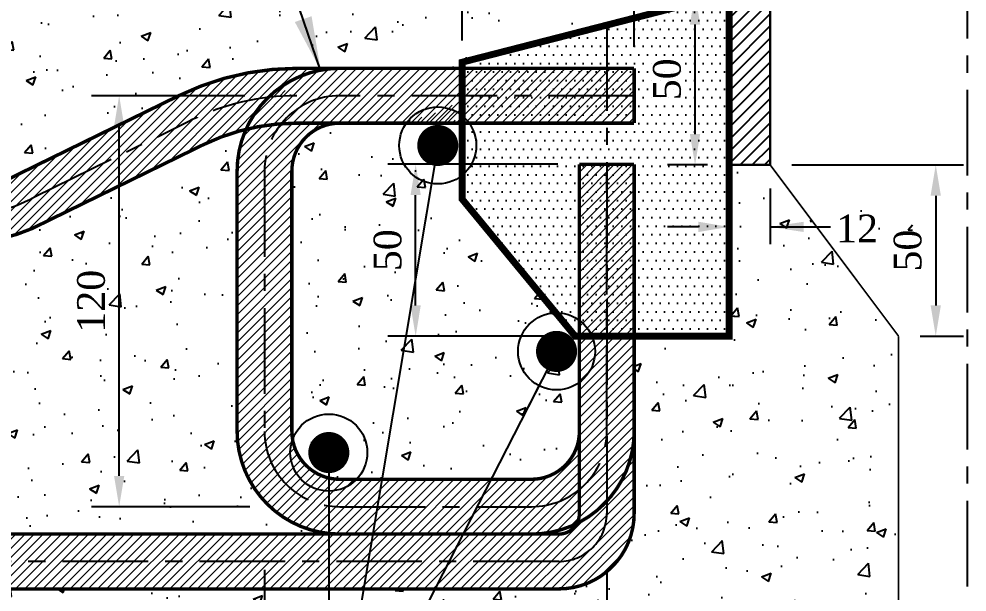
# Model space of a CAD drawing. Extents: x 25837 to 33401, y -1784 to 3293.
# Drawn here: x 28153.4 to 28430.4, y 1641.6 to 1808.9 of the extents above; entities that cross this region are included whole.
import ezdxf

# ---------------------------------------------------------------- set-up
doc = ezdxf.new("R2010")
doc.units = 0
doc.header["$LTSCALE"] = 200
doc.header["$MEASUREMENT"] = 0
doc.linetypes.add('CENTER', pattern=[2, 1.25, -0.25, 0.25, -0.25])
doc.layers.get('Defpoints').update_dxf_attribs({"linetype": 'CONTINUOUS'})
doc.layers.add('Ber', color=12, linetype='CONTINUOUS', lineweight=25)
doc.layers.add('Line', color=6, linetype='CONTINUOUS', lineweight=25)
doc.layers.add('DIM', color=152, linetype='CONTINUOUS')
doc.layers.add('hatch', color=250, linetype='CONTINUOUS')
doc.styles.add('dimen_text', font='simplex.shx')
doc.styles.get("Standard").update_dxf_attribs({"font": 'times.ttf'})
doc.dimstyles.new('dim_5', dxfattribs={"dimscale": 45, "dimtxt": 0.18, "dimasz": 0.2, "dimexe": 0.18, "dimexo": 0.14, "dimgap": 0.09, "dimtad": 1, "dimdec": 0, "dimzin": 0, "dimdsep": 46, "dimtxsty": 'dimen_text', "dimcen": 0.09, "dimclrd": 256, "dimclre": 256, "dimclrt": 7, "dimadec": 0, "dimazin": 0, "dimtfac": 1, "dimtdec": 0, "dimtofl": 0, "dimtmove": 0, "dimatfit": 3, "dimfxl": 1, "dimtolj": 1, "dimtzin": 0, "dimarcsym": 0})
pattern_1 = [(49.99999999999999, (0, 0), (28.69040730403014, -2.510085399303804), [3, -33]), (355, (0, 0), (-5.55005334452, 30.08768534800047), [2.4, -26.4]), (100.45144446, (2.39086724, -0.20917376), (23.14035386908448, 27.57759963874518), [2.549607679999999, -28.04568447999999]), (46.18420000000002, (0, 8), (42.68965322686289, -6.620771231723062), [4.499999999999999, -49.49999999999999]), (96.63563549, (3.5574698, 7.44826772), (37.38647782696913, 38.96474403098202), [3.82441368, -42.06855039999999]), (351.1841639899999, (0, 8), (37.38647780219092, 38.96474401079961), [3.6, -39.60000004]), (21, (4, 6), (23.87628208473847, -16.10475562661355), [3, -33]), (326.0000000000001, (4, 6), (9.732613276863269, 29.00600180187412), [2.4, -26.4]), (71.45144474, (5.98969016, 4.65793704), (33.60889506919884, 12.90124611225415), [2.5496076, -28.04568448]), (37.50000000000001, (0, 0), (0.4863942126916267, 13.31575415325246), [0, -26.08, 0, -26.8, 0, -26.5]), (7.499999999999999, (0, 0), (10.52278149768594, 15.77646847529441), [0, -15.28, 0, -25.48, 0, -10.1]), (327.5, (-8.92, 0), (21.35289744689636, -0.9021948693751902), [0, -10, 0, -31.2, 0, -41.4]), (317.5, (-12.92, 0), (23.32744677369545, 4.004199293292709), [0, -13, 0, -20.72, 0, -29.4])]

# ---------------------------------------------------------------- blocks, each defined once
blk = doc.blocks.new('*D54')
at = {"layer": 'Defpoints', "color": 0, "transparency": 16777216}
for p in [(28225.09692075873, 1654.342495961424), (28325.09692075873, 1653.835606128084), (28225.09692075873, 1620.650493004207)]:
    blk.add_point(p, dxfattribs=at)
at = {"layer": 'hatch', "lineweight": -2, "transparency": 16777216}
for p, q in [((28225.09692075873, 1648.042495961424), (28225.09692075873, 1612.550493004207)), ((28325.09692075873, 1647.535606128084), (28325.09692075873, 1612.550493004207)), ((28316.09692075873, 1620.650493004207), (28234.09692075873, 1620.650493004207))]:
    blk.add_line(p, q, dxfattribs=at)
at = {"layer": 'hatch', "transparency": 16777216}
for points in [[(28234.09692075873, 1622.150493004207), (28234.09692075873, 1619.150493004207), (28225.09692075873, 1620.650493004207)], [(28316.09692075873, 1622.150493004207), (28316.09692075873, 1619.150493004207), (28325.09692075873, 1620.650493004207)]]:
    blk.add_solid(points, dxfattribs=at)
at = {"layer": 'hatch', "color": 7, "transparency": 16777216, "insert": (28275.09692075873, 1628.820572312065), "char_height": 8.1, "attachment_point": 5}
blk.add_mtext('\\A1;100', dxfattribs=at)
blk = doc.blocks.new('*D55')
at = {"layer": 'Defpoints', "color": 0, "transparency": 16777216}
for p in [(28182.63638137098, 1786.472948256002), (28225.61213147307, 1786.472948256002), (28227.12875309678, 1666.472948256002)]:
    blk.add_point(p, dxfattribs=at)
at = {"layer": 'hatch', "lineweight": -2, "transparency": 16777216}
for p, q in [((28219.31213147307, 1786.472948256002), (28174.53638137098, 1786.472948256002)), ((28182.63638137098, 1675.472948256002), (28182.63638137098, 1777.472948256002)), ((28220.82875309678, 1666.472948256002), (28174.53638137098, 1666.472948256002))]:
    blk.add_line(p, q, dxfattribs=at)
at = {"layer": 'hatch', "transparency": 16777216}
for points in [[(28181.13638137098, 1777.472948256002), (28184.13638137098, 1777.472948256002), (28182.63638137098, 1786.472948256002)], [(28181.13638137098, 1675.472948256002), (28184.13638137098, 1675.472948256002), (28182.63638137098, 1666.472948256002)]]:
    blk.add_solid(points, dxfattribs=at)
at = {"layer": 'hatch', "color": 7, "transparency": 16777216, "insert": (28174.46630206311, 1726.472948255994), "char_height": 8.1, "attachment_point": 5, "rotation": 90}
blk.add_mtext('\\A1;120', dxfattribs=at)
blk = doc.blocks.new('*D56')
at = {"layer": 'Defpoints', "color": 0, "transparency": 16777216}
for p in [(28350.89192756842, 1816.265543553148), (28360.85325795444, 1816.265543553148), (28360.85325795444, 1766.265543553148)]:
    blk.add_point(p, dxfattribs=at)
at = {"layer": 'hatch', "lineweight": -2, "transparency": 16777216}
for p, q in [((28354.55325795445, 1816.265543553148), (28342.79192756842, 1816.265543553148)), ((28350.89192756842, 1775.265543553148), (28350.89192756842, 1807.265543553148)), ((28354.55325795445, 1766.265543553148), (28342.79192756842, 1766.265543553148))]:
    blk.add_line(p, q, dxfattribs=at)
at = {"layer": 'hatch', "transparency": 16777216}
for points in [[(28349.39192756842, 1807.265543553148), (28352.39192756842, 1807.265543553148), (28350.89192756842, 1816.265543553148)], [(28349.39192756842, 1775.265543553148), (28352.39192756842, 1775.265543553148), (28350.89192756842, 1766.265543553148)]]:
    blk.add_solid(points, dxfattribs=at)
at = {"layer": 'hatch', "color": 7, "transparency": 16777216, "insert": (28342.72184826055, 1791.265543553139), "char_height": 8.1, "attachment_point": 5, "rotation": 90}
blk.add_mtext('\\A1;50', dxfattribs=at)
blk = doc.blocks.new('*D65')
at = {"layer": 'Defpoints', "color": 0, "transparency": 16777216}
for p in [(28372.85325795444, 1766.265543553148), (28410.35325795444, 1716.265543553153), (28421.21033469312, 1716.265543553153)]:
    blk.add_point(p, dxfattribs=at)
at = {"layer": 'hatch', "lineweight": -2, "transparency": 16777216}
for p, q in [((28379.15325795444, 1766.265543553148), (28429.31033469312, 1766.265543553148)), ((28421.21033469312, 1757.265543553148), (28421.21033469312, 1725.265543553153)), ((28416.65325795444, 1716.265543553153), (28429.31033469312, 1716.265543553153))]:
    blk.add_line(p, q, dxfattribs=at)
at = {"layer": 'hatch', "transparency": 16777216}
for points in [[(28419.71033469312, 1757.265543553148), (28422.71033469312, 1757.265543553148), (28421.21033469312, 1766.265543553148)], [(28419.71033469312, 1725.265543553153), (28422.71033469312, 1725.265543553153), (28421.21033469312, 1716.265543553153)]]:
    blk.add_solid(points, dxfattribs=at)
at = {"layer": 'hatch', "color": 7, "transparency": 16777216, "insert": (28413.04025538525, 1741.265543553141), "char_height": 8.1, "attachment_point": 5, "rotation": 90}
blk.add_mtext('\\A1;50', dxfattribs=at)
blk = doc.blocks.new('*D84')
at = {"layer": 'Defpoints', "color": 0, "transparency": 16777216}
for p in [(28269.26525875001, 1766.472948256002), (28317.09692075874, 1766.472948256002), (28315.85325795444, 1716.265543553148)]:
    blk.add_point(p, dxfattribs=at)
at = {"layer": 'hatch', "lineweight": -2, "transparency": 16777216}
for p, q in [((28310.79692075874, 1766.472948256002), (28261.16525875001, 1766.472948256002)), ((28269.26525875001, 1725.265543553148), (28269.26525875001, 1757.472948256002)), ((28309.55325795445, 1716.265543553148), (28261.16525875001, 1716.265543553148))]:
    blk.add_line(p, q, dxfattribs=at)
at = {"layer": 'hatch', "transparency": 16777216}
for points in [[(28267.76525875001, 1757.472948256002), (28270.76525875001, 1757.472948256002), (28269.26525875001, 1766.472948256002)], [(28267.76525875001, 1725.265543553148), (28270.76525875001, 1725.265543553148), (28269.26525875001, 1716.265543553148)]]:
    blk.add_solid(points, dxfattribs=at)
at = {"layer": 'hatch', "color": 7, "transparency": 16777216, "insert": (28261.09517944214, 1741.369245904566), "char_height": 8.1, "attachment_point": 5, "rotation": 90}
blk.add_mtext('\\A1;50', dxfattribs=at)
blk = doc.blocks.new('*D86')
at = {"layer": 'Defpoints', "color": 0, "transparency": 16777216}
for p in [(28333.09692075873, 1816.59743117843), (28282.85325795443, 1796.265543553147), (28333.09692075873, 1794.472948256001)]:
    blk.add_point(p, dxfattribs=at)
at = {"layer": 'hatch', "lineweight": -2, "transparency": 16777216}
for p, q in [((28282.85325795443, 1802.565543553147), (28282.85325795443, 1824.69743117843)), ((28333.09692075873, 1800.772948256001), (28333.09692075873, 1824.69743117843)), ((28291.85325795443, 1816.59743117843), (28324.09692075873, 1816.59743117843))]:
    blk.add_line(p, q, dxfattribs=at)
at = {"layer": 'hatch', "transparency": 16777216}
for points in [[(28291.85325795443, 1818.09743117843), (28291.85325795443, 1815.09743117843), (28282.85325795443, 1816.59743117843)], [(28324.09692075873, 1818.09743117843), (28324.09692075873, 1815.09743117843), (28333.09692075873, 1816.59743117843)]]:
    blk.add_solid(points, dxfattribs=at)
at = {"layer": 'hatch', "color": 7, "transparency": 16777216, "insert": (28307.97508935658, 1824.767510486289), "char_height": 8.1, "attachment_point": 5}
blk.add_mtext('\\A1;50', dxfattribs=at)

msp = doc.modelspace()

# ---------------------------------------------------------------- hatches: boundary and pattern name
at = {"layer": 'hatch'}
h = msp.add_hatch(dxfattribs=at)
h.set_pattern_fill('ANSI31', color=256, scale=20)
h.set_pattern_definition([(45, (0, 0), (-1.767766952966369, 1.767766952966369), [])])
h.paths.add_polyline_path([(28360.85325795443, 1866.265543553147), (28410.35325795443, 1866.265543553147), (28410.35325795443, 1854.378689978145), (28409.65064285443, 1854.378689978145), (28409.19805715443, 1854.378689978145), (28408.51917860442, 1854.378689978145), (28393.94881227126, 1854.332467005866), (28393.81014335443, 1854.378689978145), (28393.47070407943, 1854.265543553147), (28372.85325795443, 1854.265543553147), (28372.85325795443, 1841.90717795421), (28393.4788187466, 1842.136108534368), (28393.46746460442, 1842.158876078145, 0.1284682797146467), (28394.00273732111, 1842.426512436496), (28393.93342918935, 1842.391858370614), (28394.0137024989, 1842.572473317108), (28394.14634315442, 1842.837754628146), (28394.62226416202, 1843.941737059125), (28394.82433188141, 1844.396389427745), (28395.05062473141, 1845.075267977745), (28395.50321043141, 1845.527853677738), (28395.95579613141, 1845.754146527745), (28401.83941023141, 1845.754146527745), (28402.5182887814, 1845.527853677738), (28403.19716733141, 1845.075267977745), (28403.64975303141, 1844.622682277741), (28404.1023387314, 1844.170096577738), (28404.5549244314, 1843.491218027738), (28404.7812172814, 1842.812339477738), (28404.7812172814, 1841.907168077741), (28404.7812172814, 1841.680875227745), (28404.7812172814, 1839.191653877742, -0.3757351161061495), (28401.05041962439, 1836.023553977738), (28372.85325795443, 1836.023553977738), (28372.85325795443, 1766.265543553147), (28360.85325795443, 1766.265543553147), (28360.85325795443, 1801.265543553147), (28360.85325795443, 1854.265543553147)])
at = {"layer": 'Line'}
h = msp.add_hatch(dxfattribs=at)
h.set_pattern_fill('AR-CONC', color=256, scale=4)
h.set_pattern_definition(pattern_1)
edge = h.paths.add_edge_path()
edge.add_line((28234.56454403749, 1794.472948256002), (28280.85325795443, 1794.472948256002))
edge.add_line((28280.85325795443, 1794.472948256002), (28280.85325795443, 1796.265543553147))
edge.add_line((28280.85325795443, 1796.265543553147), (28360.85325795443, 1816.265543553147))
edge.add_line((28360.85325795443, 1816.265543553147), (28360.85325795443, 1854.265543553147))
edge.add_line((28360.85325795443, 1854.265543553147), (28360.85325795443, 1866.265543553147))
edge.add_line((28360.85325795443, 1866.265543553147), (27935.35325795443, 1866.265543553147))
edge.add_line((27935.35325795443, 1866.265543553147), (27935.35325795443, 1759.483274663149))
edge.add_line((27935.35325795443, 1759.483274663149), (28134.83271314047, 1759.454952547929))
edge.add_arc((28136.53725387119, 1795.363787798107), 35.94926853396517, 267.2822918175434, 299.3376865413324)
edge.add_line((28154.15081199889, 1764.025113955561), (28200.05228601228, 1786.482778050358))
edge.add_arc((28234.56454403748, 1715.942782964473), 78.53016529152795, 89.99999999999739, 116.0705623958082, ccw=False)
edge = h.paths.add_edge_path()
edge.add_line((28217.09692075873, 1688.472948256001), (28217.09692075873, 1764.472948256001))
edge.add_arc((28247.09692075873, 1764.472948256003), 30, 155.9926953582509, 180.0000000000026, ccw=False)
edge.add_arc((28234.56454403749, 1715.94278296447), 62.53016529153164, 103.7593324939784, 116.0705623958095)
edge.add_line((28207.08392953873, 1772.110722201701), (28161.55468489616, 1749.835174310268))
edge.add_arc((28136.53725387119, 1795.363787798107), 51.94926853396525, 267.2822918175465, 298.7882705782783, ccw=False)
edge.add_line((28134.07407039741, 1743.472948255963), (27935.35325795443, 1743.488997504063))
edge.add_line((27935.35325795443, 1743.488997504063), (27935.35325795443, 1658.472948256002))
edge.add_line((27935.35325795443, 1658.472948256002), (28247.09692075873, 1658.472948256001))
edge.add_arc((28247.09692075873, 1688.472948256001), 30, 180, 270, ccw=False)
h.paths.add_polyline_path([(27976.13147329915, 1702.674047525662), (27976.13147329915, 1721.22355821533), (28065.34527671066, 1721.22355821533), (28065.34527671066, 1702.674047525662)], flags=16)
h.paths.add_polyline_path([(28065.34975845793, 1600.550111411697), (27976.13595504642, 1600.550111411697), (27976.13595504642, 1619.099622101366), (28065.34975845793, 1619.099622101366)])
edge = h.paths.add_edge_path()
edge.add_line((28317.09692075873, 1716.265543553147), (28315.85325795443, 1716.265543553147))
edge.add_line((28315.85325795443, 1716.265543553147), (28280.85325795443, 1756.265543553147))
edge.add_line((28280.85325795443, 1756.265543553147), (28280.85325795443, 1778.472948256001))
edge.add_line((28280.85325795443, 1778.472948256001), (28247.09692075873, 1778.472948256001))
edge.add_arc((28247.09692075873, 1764.472948256001), 14, 90, 180)
edge.add_line((28233.09692075873, 1764.472948256001), (28233.09692075873, 1688.472948256001))
edge.add_arc((28247.09692075873, 1688.472948256001), 14, 180, 270)
edge.add_line((28247.09692075873, 1674.472948256001), (28303.09692075873, 1674.472948256001))
edge.add_arc((28303.09692075873, 1688.472948256001), 14, 270, 360)
edge.add_line((28317.09692075873, 1688.472948256001), (28317.09692075873, 1716.265543553147))
h.paths.add_polyline_path([(27978.22991344348, 1704.398703258661), (28060.27418356627, 1704.398703258661), (28060.27418356627, 1721.090449506956), (27978.22991344348, 1721.090449506956)], flags=0)
h.paths.add_polyline_path([(27977.67082083877, 1602.274767144697), (28063.48882902431, 1602.274767144697), (28063.48882902431, 1618.966513392992), (27977.67082083877, 1618.966513392992)], flags=16)
h.paths.add_polyline_path([(28398.803536328, 1742.097857724999), (28414.42496489943, 1742.097857724999), (28414.42496489943, 1754.247857724999), (28398.803536328, 1754.247857724999)])
edge = h.paths.add_edge_path()
edge.add_line((28410.34708764503, 1604.2655421934), (28410.35325795442, 1716.265543553147))
edge.add_line((28410.35325795442, 1716.265543553147), (28372.85325795443, 1766.265543553147))
edge.add_line((28372.85325795443, 1766.265543553147), (28360.85325795443, 1716.265543553147))
edge.add_line((28360.85325795443, 1716.265543553147), (28333.09692075873, 1716.265543553147))
edge.add_line((28333.09692075873, 1716.265543553147), (28333.09692075873, 1688.472948256001))
edge.add_line((28333.09692075873, 1688.472948256001), (28333.09692075872, 1664.472948256002))
edge.add_arc((28311.09692075872, 1664.472948256002), 22, 270, 359.9999999999994, ccw=False)
edge.add_line((28311.09692075872, 1642.472948256002), (27935.35325795443, 1642.472948256002))
edge.add_line((27935.35325795443, 1642.472948256002), (27935.34708764504, 1604.160867296891))
edge.add_line((27935.34708764504, 1604.160867296891), (28410.34708764503, 1604.2655421934))
h = msp.add_hatch(dxfattribs=at)
h.set_pattern_fill('DOTS', color=8, scale=40)
h.set_pattern_definition([(0, (346.9932806056167, 368.4102253893348), (1.25, 2.5), [0, -2.5])])
h.paths.add_polyline_path([(28360.85325795443, 1816.265543553147), (28283.85325795443, 1795.265543553147), (28283.85325795443, 1755.265543553147), (28315.85325795443, 1716.265543553147), (28360.85325795443, 1716.265543553147)])
at = {"layer": 'Line', "lineweight": 9}
h = msp.add_hatch(dxfattribs=at)
h.set_pattern_fill('ANSI31', color=8, scale=15)
h.set_pattern_definition([(45, (-54.99109253404094, 95.21269668608556), (-1.325825214724776, 1.325825214724777), [])])
edge = h.paths.add_edge_path()
edge.add_line((27958.84435048847, 1751.472484858264), (28134.45339176893, 1751.463950401946))
edge.add_arc((28136.53725387119, 1795.363787798107), 43.94926853396536, 267.2822918175452, 299.0253354346606)
edge.add_line((28157.86127714636, 1756.934316867189), (28203.5681077755, 1779.296750126029))
edge.add_arc((28234.56454403748, 1715.942782964471), 70.53016529153176, 451.06829022909005, 476.0705623958113, ccw=False)
edge.add_arc((28258.84435048847, 1823.472948255996), 44.99999999999525, 221.1165845355181, 235.3353032499299, ccw=False)
edge.add_arc((28234.56454403749, 1715.942782964464), 78.53016529153783, 457.0379041625102, 476.0705623958078)
edge.add_line((28200.05228601228, 1786.482778050358), (28154.15081199889, 1764.025113955561))
edge.add_arc((28136.53725387119, 1795.363787798107), 35.94926853396554, 267.28229181754347, 299.3376865413319, ccw=False)
edge.add_line((28134.83271314047, 1759.454952547929), (27958.84435048847, 1759.468548173035))
edge.add_line((27958.84435048847, 1759.468548173035), (27958.84435048847, 1751.472484858264))
edge = h.paths.add_edge_path(flags=17)
edge.add_line((28258.84435048847, 1778.472948256002), (28280.85325795443, 1778.472948256002))
edge.add_line((28280.85325795443, 1778.472948256002), (28280.85325795443, 1784.222368742384))
edge.add_arc((28258.84435048847, 1823.472948256001), 44.99999999999743, 269.99999999999534, 299.2805793862549, ccw=False)
edge = h.paths.add_edge_path()
edge.add_arc((28247.09692076152, 1764.472948256955), 29.99999999995588, 107.9651879059433, 125.0332366928651)
edge.add_arc((28258.84435048862, 1823.472948256164), 45.00000000021743, 221.1165845355535, 229.9276056769576, ccw=False)
edge.add_arc((28234.56454403749, 1715.942782964485), 78.53016529151728, 90, 97.03790416251212, ccw=False)
edge.add_line((28234.56454403749, 1794.472948256002), (28235.86609990232, 1794.472948256001))
edge.add_arc((28258.84435048847, 1823.472948255989), 36.99999999998818, 231.6083326381425, 235.418088557168)
edge = h.paths.add_edge_path()
edge.add_arc((28247.0969207624, 1764.472948255984), 30.00000000001728, 90.0000000070175, 107.9651879003175)
edge.add_arc((28258.84435048847, 1823.472948255991), 36.99999999998865, 231.6083326381425, 235.41808856184082, ccw=False)
edge.add_line((28235.86609990232, 1794.472948256002), (28247.09692075873, 1794.472948256001))
edge = h.paths.add_edge_path()
edge.add_arc((28247.09692076177, 1764.472948258836), 30.00000000009565, 134.2225773633454, 155.9926953632849)
edge.add_arc((28234.56454403749, 1715.942782964447), 62.53016529155578, 103.7593324921952, 116.070562395806)
edge.add_line((28207.08392953873, 1772.110722201701), (28161.55468489616, 1749.835174310267))
edge.add_arc((28136.53725387119, 1795.363787798112), 51.94926853397033, 267.2822918175467, 298.7882705782753, ccw=False)
edge.add_line((28134.07407039741, 1743.472948255963), (27958.84435048847, 1743.472948255961))
edge.add_line((27958.84435048847, 1743.472948255961), (27958.84435048847, 1751.472484858264))
edge.add_line((27958.84435048847, 1751.472484858264), (28134.45339176893, 1751.463950401946))
edge.add_arc((28136.53725387119, 1795.363787798104), 43.94926853396244, 267.282291817545, 299.0253354346627)
edge.add_line((28157.86127714636, 1756.934316867189), (28203.5681077755, 1779.29675012603))
edge.add_arc((28234.56454403748, 1715.94278296445), 70.530165291552, 96.83272420525628, 116.0705623958064, ccw=False)
h.paths.add_polyline_path([(27898.06715307699, 1751.490052151509), (27898.06400729775, 1743.489623639479), (27958.84435048847, 1743.472948255961), (27958.84435048847, 1751.472484858264)])
h.paths.add_polyline_path([(27898.07029734639, 1759.486640747732), (27898.06715307694, 1751.490051981297), (27958.84435048847, 1751.472484858264), (27958.84435048847, 1759.468548173035)])
h = msp.add_hatch(dxfattribs=at)
h.set_pattern_fill('ANSI31', color=8, scale=15)
h.set_pattern_definition([(45, (-13, -15), (-1.325825214724776, 1.325825214724777), [])])
h.paths.add_polyline_path([(28333.09692075873, 1794.472948256001), (28280.85325795443, 1794.472948256001), (28280.85325795443, 1778.472948256001), (28333.09692075873, 1778.472948256001)], flags=17)
edge = h.paths.add_edge_path()
edge.add_line((28280.85325795443, 1794.472948256001), (28247.09692075873, 1794.472948256001))
edge.add_arc((28247.09692075873, 1764.472948256001), 30, 90, 180)
edge.add_line((28217.09692075873, 1764.472948256001), (28217.09692075873, 1688.472948256001))
edge.add_arc((28247.09692075873, 1688.472948256001), 30, 180, 270)
edge.add_line((28247.09692075873, 1658.472948256001), (28303.09692075873, 1658.472948256001))
edge.add_arc((28303.09692075873, 1688.472948256001), 30, 270, 360)
edge.add_line((28333.09692075873, 1688.472948256001), (28333.09692075873, 1716.265543553147))
edge.add_line((28333.09692075873, 1716.265543553147), (28317.09692075873, 1716.265543553147))
edge.add_line((28317.09692075873, 1716.265543553147), (28317.09692075873, 1688.472948256001))
edge.add_arc((28303.09692075873, 1688.472948256001), 14, -90, 0, ccw=False)
edge.add_line((28303.09692075873, 1674.472948256001), (28247.09692075873, 1674.472948256001))
edge.add_arc((28247.09692075873, 1688.472948256001), 14, 180, 270, ccw=False)
edge.add_line((28233.09692075873, 1688.472948256001), (28233.09692075873, 1764.472948256001))
edge.add_arc((28247.09692075873, 1764.472948256001), 14, 90, 180, ccw=False)
edge.add_line((28247.09692075873, 1778.472948256001), (28280.85325795443, 1778.472948256001))
edge.add_line((28280.85325795443, 1778.472948256001), (28280.85325795443, 1794.472948256001))
h.paths.add_polyline_path([(28333.09692075873, 1766.472948256001), (28317.09692075873, 1766.472948256001), (28317.09692075873, 1716.265543553147), (28333.09692075873, 1716.265543553147)], flags=17)
at = {"layer": 'Line'}
h = msp.add_hatch(dxfattribs=at)
h.set_pattern_fill('AR-CONC', color=256, scale=4)
h.set_pattern_definition(pattern_1)
h.paths.add_polyline_path([(28360.85325795443, 1766.265543553147), (28372.85325795443, 1766.265543553147), (28410.35325795443, 1716.265543553147), (28360.85325795443, 1716.265543553147)])
at = {"layer": 'Line', "lineweight": 9}
h = msp.add_hatch(dxfattribs=at)
h.set_pattern_fill('ANSI31', color=8, scale=15)
h.set_pattern_definition([(45, (-84.2436628042924, 121.207404702855), (-1.325825214724776, 1.325825214724777), [])])
edge = h.paths.add_edge_path()
edge.add_arc((28303.09692075876, 1688.472948255956), 29.99999999994458, 296.1929737770772, 317.1665719339443)
edge.add_line((28325.09692075872, 1668.076870201627), (28325.09692075872, 1664.472948255997))
edge.add_arc((28311.09692075873, 1664.472948255992), 13.99999999999272, -90.00000000003729, 0, ccw=False)
edge.add_line((28311.09692075873, 1650.472948255999), (27988.09692075872, 1650.472948256002))
edge.add_line((27988.09692075872, 1650.472948256002), (27988.09692075872, 1658.472948256002))
edge.add_line((27988.09692075872, 1658.472948256002), (28311.09692075873, 1658.472948256002))
edge.add_arc((28311.09692075873, 1664.472948256006), 6.000000000004093, 270, 330.8851043518795)
edge = h.paths.add_edge_path()
edge.add_arc((28303.09692075875, 1688.472948255992), 29.99999999997779, 317.1665719339069, 360.0000000000256)
edge.add_line((28333.09692075873, 1688.472948256006), (28333.09692075872, 1664.472948255999))
edge.add_arc((28311.09692075872, 1664.472948256001), 22, -89.99999999999352, 0, ccw=False)
edge.add_line((28311.09692075872, 1642.472948256001), (27988.09692075872, 1642.472948256002))
edge.add_line((27988.09692075872, 1642.472948256002), (27988.09692075872, 1650.472948256002))
edge.add_line((27988.09692075872, 1650.472948256002), (28311.09692075872, 1650.472948256002))
edge.add_arc((28311.09692075872, 1664.472948256003), 14.00000000000159, 270, 359.9999999999935)
edge.add_line((28325.09692075872, 1664.472948256002), (28325.09692075872, 1668.076870201626))
h.paths.add_polyline_path([(27898.0974709454, 1650.472948256002), (27898.09747094541, 1642.472948256002), (27988.09692075872, 1642.472948256002), (27988.09692075872, 1650.472948256002)])
h.paths.add_polyline_path([(27898.09747094541, 1658.472948256002), (27898.09747094541, 1650.472948256002), (27988.09692075872, 1650.472948256002), (27988.09692075872, 1658.472948256002)])

# ---------------------------------------------------------------- linework, layer by layer
at = {"layer": 'Ber', "const_width": 6}
for points in [[(28272.7202123952, 1771.951299308004, 1), (28278.7202123952, 1771.951299308004, 1)], [(28307.42787371034, 1711.820260985458, 1), (28313.42787371034, 1711.820260985458, 1)], [(28240.89222727447, 1682.285234930282, 1), (28246.89222727447, 1682.285234930282, 1)]]:
    msp.add_lwpolyline(points, format="xyb", close=True, dxfattribs=at)
at = {"layer": 'hatch', "color": 2, "linetype": 'CENTER', "ltscale": 0.1}
msp.add_line((28430.35325795443, 1868.208875616423), (28430.35325795442, 1596.506457921685), dxfattribs=at)
at = {"layer": 'hatch'}
for p, q in [((28360.85325795443, 1759.352079107157), (28360.85325795443, 1743.162350458659)), ((28372.8523681314, 1759.352079107157), (28372.8523681314, 1743.162350458659)), ((28351.85325795443, 1748.177777859593), (28342.85325795443, 1748.177777859593)), ((28372.8523681314, 1748.177777859593), (28390.45719544972, 1748.177777859593))]:
    msp.add_line(p, q, dxfattribs=at)
at = {"layer": 'hatch', "color": 1, "const_width": 0.65}
for points in [[(28360.85325795443, 1766.265543553147), (28360.85325795443, 1854.265543553147)], [(28372.85325795443, 1836.023553977738), (28372.85325795443, 1766.265543553147)], [(28360.85325795443, 1766.265543553147), (28372.85325795443, 1766.265543553147)]]:
    msp.add_lwpolyline(points, dxfattribs=at)
at = {"layer": 'hatch', "color": 1, "lineweight": 30, "const_width": 2}
msp.add_lwpolyline([(28315.85325795443, 1716.265543553147), (28360.85325795443, 1716.265543553147), (28360.85325795443, 1816.265543553147), (28282.85325795443, 1796.265543553147), (28282.85325795443, 1756.265543553147)], close=True, dxfattribs=at)
at = {"layer": 'hatch', "color": 2, "linetype": 'CENTER', "ltscale": 0.1}
for points in [[(28325.09692075872, 1807.097251964504), (28325.09692075872, 1664.472948256002, -0.414213562373095), (28311.09692075872, 1650.472948256002), (27898.09747094541, 1650.472948256002)], [(27898.06715389669, 1751.492136797039), (28134.45339176893, 1751.463950401946, 0.1393976853089486), (28157.86127714636, 1756.934316867189), (28203.5681077755, 1779.296750126029, -0.1142475025607586), (28234.56454403748, 1786.472948256002)], [(28333.09692075873, 1786.472948256001), (28247.09692075873, 1786.472948256001, 0.4142135623730951), (28225.09692075873, 1764.472948256001), (28225.09692075873, 1688.472948256001, 0.4142135623730951), (28247.09692075873, 1666.472948256001), (28303.09692075873, 1666.472948256001, 0.4142135623730951), (28325.09692075873, 1688.472948256001), (28325.09692075873, 1766.472948256001)]]:
    msp.add_lwpolyline(points, format="xyb", dxfattribs=at)
at = {"layer": 'hatch', "color": 5, "lineweight": 30, "const_width": 1}
for points in [[(27898.06400823572, 1743.492009088068), (28134.07407039741, 1743.472948255963, 0.1383433464061793), (28161.55468489616, 1749.835174310268), (28207.08392953873, 1772.1107222017, -0.1142475025607515), (28234.56454403749, 1778.472948256002), (28282.85325795443, 1778.472948256002), (28282.85325795443, 1794.472948256002), (28234.56454403749, 1794.472948256002, 0.1142475025607527), (28200.05228601228, 1786.482778050358), (28154.15081199889, 1764.025113955561, -0.1407873222523784), (28134.83271314047, 1759.454952547929), (27898.07029810422, 1759.488568101933)], [(28333.09692075873, 1794.472948256001), (28247.09692075873, 1794.472948256001, 0.414213562373095), (28217.09692075873, 1764.472948256001), (28217.09692075873, 1688.472948256001, 0.414213562373095), (28247.09692075873, 1658.472948256001), (28303.09692075873, 1658.472948256001, 0.414213562373095), (28333.09692075873, 1688.472948256001), (28333.09692075873, 1766.472948256001)], [(28317.09692075873, 1766.472948256001), (28317.09692075873, 1688.472948256001, -0.414213562373095), (28303.09692075873, 1674.472948256001), (28247.09692075873, 1674.472948256001, -0.414213562373095), (28233.09692075873, 1688.472948256001), (28233.09692075873, 1764.472948256001, -0.414213562373095), (28247.09692075873, 1778.472948256001), (28333.09692075873, 1778.472948256001)], [(27898.09747094541, 1658.472948256002), (28311.09692075872, 1658.472948256002, 0.414213562373095), (28317.09692075873, 1664.472948256002), (28317.09692075873, 1691.11542387585)], [(28333.09692075872, 1691.11542387585), (28333.09692075872, 1664.472948256002, -0.414213562373095), (28311.09692075872, 1642.472948256002), (27898.09747094541, 1642.472948256002)]]:
    msp.add_lwpolyline(points, format="xyb", dxfattribs=at)
for points in [[(28317.09692075873, 1794.472948256001), (28333.09692075873, 1794.472948256001)], [(28333.09692075873, 1794.472948256001), (28333.09692075873, 1778.472948256001)], [(28317.09692075873, 1766.472948256001), (28333.09692075873, 1766.472948256001)]]:
    msp.add_lwpolyline(points, dxfattribs=at)
at = {"layer": 'hatch', "color": 12, "const_width": 0.5}
for points in [[(28410.35325795443, 1716.265543553147), (28372.85325795443, 1766.265543553147)], [(28410.35325795442, 1716.265543553147), (28410.35325795442, 1604.265543553147), (28410.35325795442, 1604.265543553147)]]:
    msp.add_lwpolyline(points, dxfattribs=at)
at = {"layer": 'hatch'}
for points in [[(28351.85325795443, 1749.677777859593), (28351.85325795443, 1746.677777859593), (28360.85325795443, 1748.177777859593)], [(28382.65089098434, 1749.677777859593), (28382.65089098434, 1746.677777859593), (28372.8523681314, 1748.177777859593)]]:
    msp.add_solid(points, dxfattribs=at)

# ---------------------------------------------------------------- texts
at = {"layer": 'hatch', "color": 7, "insert": (28392.10748035372, 1743.672857724999), "char_height": 8.1, "width": 180.5033207634115, "attachment_point": 7}
msp.add_mtext('\\A1;12', dxfattribs=at)

# ---------------------------------------------------------------- dimensions: what is measured, and where the dimension line sits
at = {"layer": 'hatch'}
dim = msp.add_linear_dim(base=(28333.09692075873, 1816.59743117843), p1=(28282.85325795443, 1796.265543553147), p2=(28333.09692075873, 1794.472948256001), dimstyle='dim_5', override={"dimtxsty": 'Standard', "dimfxl": 30, "dimfxlon": 1}, dxfattribs=at)
dim.commit()
dim.dimension.update_dxf_attribs({"geometry": '*D86', "text_midpoint": (28307.97508935658, 1824.767510486289)})
for base, p1, p2, angle, picture, middle in [((28350.89192756842, 1816.265543553148), (28360.85325795443, 1766.265543553147), (28360.85325795443, 1816.265543553147), 90, '*D56', (28342.72184826055, 1791.265543553139)), ((28182.63638137098, 1786.472948256002), (28227.12875309677, 1666.472948256001), (28225.61213147306, 1786.472948256001), 90, '*D55', (28174.46630206311, 1726.472948255994)), ((28269.26525875001, 1766.472948256002), (28315.85325795443, 1716.265543553147), (28317.09692075873, 1766.472948256001), 90, '*D84', (28261.09517944214, 1741.369245904566)), ((28421.21033469312, 1716.265543553153), (28372.85325795443, 1766.265543553147), (28410.35325795442, 1716.265543553152), 90, '*D65', (28413.04025538525, 1741.265543553141)), ((28225.09692075873, 1620.650493004207), (28325.09692075873, 1653.835606128084), (28225.09692075873, 1654.342495961424), 180, '*D54', (28275.09692075873, 1628.820572312065))]:
    dim = msp.add_linear_dim(base=base, p1=p1, p2=p2, angle=angle, dimstyle='dim_5', override={"dimtxsty": 'Standard', "dimfxl": 30, "dimfxlon": 1}, dxfattribs=at)
    dim.commit()
    dim.dimension.update_dxf_attribs({"geometry": picture, "text_midpoint": middle})

# ---------------------------------------------------------------- leaders
at = {"layer": 'DIM', "color": 1}
for points, override in [([(28275.7202123952, 1771.951299308004), (28243.89222727447, 1582.080058436119), (28265.72285056984, 1582.080058436119)], {"dimasz": 0.5, "dimtad": 0, "dimtxsty": 'Standard', "dimldrblk": 'DotBlank', "dimfxl": 1.25, "dimfxlon": 1, "dimarcsym": 1}), ([(28310.42787371034, 1711.820260985458), (28243.89222727447, 1582.080058436119), (28265.72285056984, 1582.080058436119)], {"dimasz": 0.5, "dimtad": 0, "dimtxsty": 'Standard', "dimldrblk": 'DotBlank', "dimfxl": 1.25, "dimfxlon": 1, "dimarcsym": 1}), ([(28243.89222727447, 1682.285234930282), (28243.89222727447, 1582.080058436119), (28265.72285056984, 1582.080058436119)], {"dimasz": 0.5, "dimgap": 0.09, "dimtad": 0, "dimtxsty": 'Standard', "dimldrblk": 'DotBlank', "dimfxl": 1.25, "dimfxlon": 1, "dimarcsym": 1})]:
    msp.add_leader(points, dimstyle='dim_5', override=override, dxfattribs=at)
at = {"layer": 'hatch'}
msp.add_leader([(28241.50508565671, 1793.947197698385), (28189.55424653427, 1945.987424372784), (28169.1076966215, 1945.987424372784)], dimstyle='dim_5', override={"dimasz": 0.35, "dimgap": 0.09, "dimtad": 0, "dimfxl": 30, "dimfxlon": 1}, dxfattribs=at)

doc.saveas('drawing.dxf')
